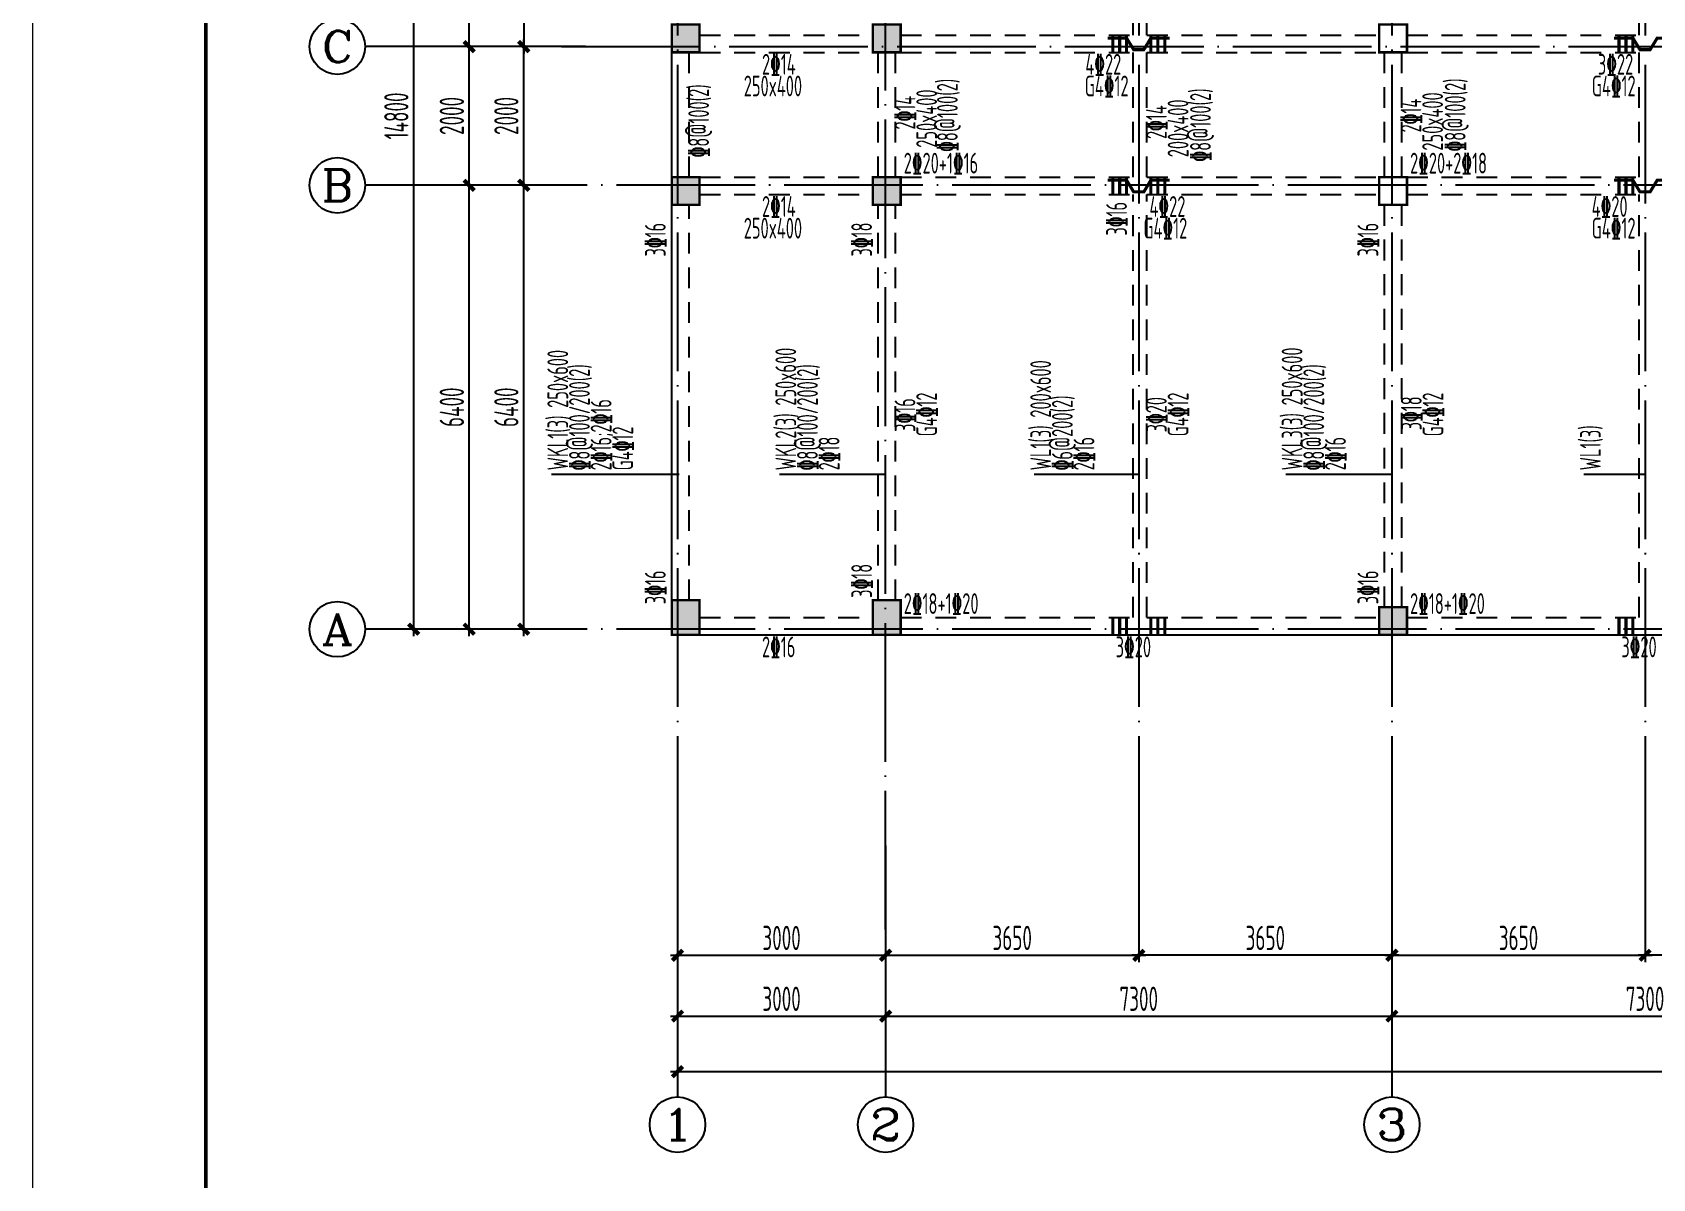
# Model space of a CAD drawing. Extents: x -472319 to -112444, y -516749 to -5704.
# Drawn here: x -218451 to -195091, y -319353 to -302827 of the extents above; entities that cross this region are included whole.
import ezdxf
from ezdxf.enums import TextEntityAlignment as Align

# ---------------------------------------------------------------- set-up
doc = ezdxf.new("R2010")
doc.units = 0
doc.header["$LTSCALE"] = 100
doc.header["$MEASUREMENT"] = 0
for name, pattern in [('3', [5, 3, -2]), ('CENTER', [2, 1.25, -0.25, 0.25, -0.25]), ('DOTE', [2.42, 2, -0.2, 0.02, -0.2])]:
    doc.linetypes.add(name, pattern=pattern)
for name, color, linetype in [('1301', 24, 'Continuous'), ('AXIS', 3, 'Continuous'), ('AXIS_TEXT', 7, 'Continuous'), ('DOTE', 1, 'CENTER'), ('FRAME', 3, 'Continuous'), ('S_BEAM', 4, 'Continuous'), ('S_BEAMDASH', 134, '3'), ('S_BEAMDIMLOCAL', 7, 'Continuous'), ('S_BEAMDIMLOCALVER', 7, 'Continuous'), ('S_BEAMDIMMASSVER', 2, 'Continuous'), ('S_CL', 2, 'Continuous'), ('S_SUBBEAMHOOP', 1, 'Continuous'), ('填充', 8, 'Continuous'), ('审核修改', 6, 'Continuous'), ('第三道尺寸线', 4, 'Continuous')]:
    doc.layers.add(name, color=color, linetype=linetype)
doc.styles.add('_TCH_AXIS', font='COMPLEX', dxfattribs={"bigfont": 'GBCBIG'})
doc.styles.add('COMPLEX', font='COMPLEX')
doc.styles.add('HZ', font='tssdeng.shx', dxfattribs={"width": 0.6, "height": 350, "bigfont": 'a.shx'})
doc.styles.get("Standard").update_dxf_attribs({"font": 'tssdeng.shx', "width": 0.6, "bigfont": 'a.shx'})
doc.dimstyles.new('DIMN', dxfattribs={"dimtxt": 350, "dimasz": 150, "dimexe": 100, "dimexo": 100, "dimgap": 75, "dimtad": 1, "dimdec": 0, "dimzin": 0, "dimdsep": 46, "dimtxsty": 'HZ', "dimblk": 'ARCHTICK', "dimcen": 0.09, "dimdle": 100, "dimclrd": 3, "dimclre": 3, "dimclrt": 7, "dimazin": 2, "dimtfac": 1, "dimtdec": 0, "dimtmove": 2, "dimatfit": 3, "dimldrblk": 'ARCHTICK', "dimfxl": 1, "dimtolj": 1, "dimtzin": 0, "dimarcsym": 0})

# ---------------------------------------------------------------- blocks, each defined once
blk = doc.blocks.new('_ArchTick')
at = {"color": 0, "linetype": 'ByBlock', "const_width": 0.4}
blk.add_lwpolyline([(-0.5, -0.5), (0.5, 0.5)], dxfattribs=at)
blk = doc.blocks.new('*D1485')
at = {"layer": 'AXIS', "color": 3, "lineweight": -2, "transparency": 16777216}
for p, q in [((-210923, -305032), (-212253, -305032)), ((-212153, -311532), (-212153, -304932)), ((-210923, -311432), (-212253, -311432))]:
    blk.add_line(p, q, dxfattribs=at)
at = {"layer": 'Defpoints', "color": 0, "transparency": 16777216}
for p in [(-212153, -305032), (-210823, -305032), (-210823, -311432)]:
    blk.add_point(p, dxfattribs=at)
at = {"layer": 'AXIS', "color": 3, "lineweight": -2, "transparency": 16777216, "xscale": 150, "yscale": 150, "zscale": 150}
for p, rotation in [((-212153, -305032), 90), ((-212153, -311432), 270)]:
    blk.add_blockref('_ArchTick', p, dxfattribs=dict(at, rotation=rotation))
at = {"layer": 'AXIS', "color": 7, "transparency": 16777216, "insert": (-212403, -308232), "char_height": 350, "attachment_point": 5, "rotation": 90, "style": 'HZ'}
blk.add_mtext('\\A1;6400', dxfattribs=at)
blk = doc.blocks.new('*D1486')
at = {"layer": 'AXIS', "color": 3, "lineweight": -2, "transparency": 16777216}
for p, q in [((-212153, -305132), (-212153, -302932)), ((-210923, -303032), (-212253, -303032)), ((-210923, -305032), (-212253, -305032))]:
    blk.add_line(p, q, dxfattribs=at)
at = {"layer": 'Defpoints', "color": 0, "transparency": 16777216}
for p in [(-212153, -303032), (-210823, -303032), (-210823, -305032)]:
    blk.add_point(p, dxfattribs=at)
at = {"layer": 'AXIS', "color": 3, "lineweight": -2, "transparency": 16777216, "xscale": 150, "yscale": 150, "zscale": 150}
for p, rotation in [((-212153, -303032), 90), ((-212153, -305032), 270)]:
    blk.add_blockref('_ArchTick', p, dxfattribs=dict(at, rotation=rotation))
at = {"layer": 'AXIS', "color": 7, "transparency": 16777216, "insert": (-212403, -304032), "char_height": 350, "attachment_point": 5, "rotation": 90, "style": 'HZ'}
blk.add_mtext('\\A1;2000', dxfattribs=at)
blk = doc.blocks.new('*D1487')
at = {"layer": 'AXIS', "color": 3, "lineweight": -2, "transparency": 16777216}
for p, q in [((-210923, -296632), (-212253, -296632)), ((-212153, -303132), (-212153, -296532)), ((-210923, -303032), (-212253, -303032))]:
    blk.add_line(p, q, dxfattribs=at)
at = {"layer": 'Defpoints', "color": 0, "transparency": 16777216}
for p in [(-212153, -296632), (-210823, -296632), (-210823, -303032)]:
    blk.add_point(p, dxfattribs=at)
at = {"layer": 'AXIS', "color": 3, "lineweight": -2, "transparency": 16777216, "xscale": 150, "yscale": 150, "zscale": 150}
for p, rotation in [((-212153, -296632), 90), ((-212153, -303032), 270)]:
    blk.add_blockref('_ArchTick', p, dxfattribs=dict(at, rotation=rotation))
at = {"layer": 'AXIS', "color": 7, "transparency": 16777216, "insert": (-212403, -299832), "char_height": 350, "attachment_point": 5, "rotation": 90, "style": 'HZ'}
blk.add_mtext('\\A1;6400', dxfattribs=at)
blk = doc.blocks.new('*D1488')
at = {"layer": 'AXIS', "color": 3, "lineweight": -2, "transparency": 16777216}
for p, q in [((-210923, -296632), (-213053, -296632)), ((-212953, -311532), (-212953, -296532)), ((-210923, -311432), (-213053, -311432))]:
    blk.add_line(p, q, dxfattribs=at)
at = {"layer": 'Defpoints', "color": 0, "transparency": 16777216}
for p in [(-212953, -296632), (-210823, -296632), (-210823, -311432)]:
    blk.add_point(p, dxfattribs=at)
at = {"layer": 'AXIS', "color": 3, "lineweight": -2, "transparency": 16777216, "xscale": 150, "yscale": 150, "zscale": 150}
for p, rotation in [((-212953, -296632), 90), ((-212953, -311432), 270)]:
    blk.add_blockref('_ArchTick', p, dxfattribs=dict(at, rotation=rotation))
at = {"layer": 'AXIS', "color": 7, "transparency": 16777216, "insert": (-213203, -304032), "char_height": 350, "attachment_point": 5, "rotation": 90, "style": 'HZ'}
blk.add_mtext('\\A1;14800', dxfattribs=at)
blk = doc.blocks.new('*D1489')
at = {"layer": 'AXIS', "color": 3, "lineweight": -2, "transparency": 16777216}
for p, q in [((-209149, -315863), (-209149, -317111)), ((-206149, -315863), (-206149, -317111)), ((-209249, -317011), (-206049, -317011))]:
    blk.add_line(p, q, dxfattribs=at)
at = {"layer": 'Defpoints', "color": 0, "transparency": 16777216}
for p in [(-209149, -315763), (-206149, -315763), (-206149, -317011)]:
    blk.add_point(p, dxfattribs=at)
at = {"layer": 'AXIS', "color": 3, "lineweight": -2, "transparency": 16777216, "xscale": 150, "yscale": 150, "zscale": 150, "rotation": 180}
blk.add_blockref('_ArchTick', (-209149, -317011), dxfattribs=at)
at = {"layer": 'AXIS', "color": 3, "lineweight": -2, "transparency": 16777216, "xscale": 150, "yscale": 150, "zscale": 150}
blk.add_blockref('_ArchTick', (-206149, -317011), dxfattribs=at)
at = {"layer": 'AXIS', "color": 7, "transparency": 16777216, "insert": (-207649, -316761), "char_height": 350, "attachment_point": 5, "style": 'HZ'}
blk.add_mtext('\\A1;3000', dxfattribs=at)
blk = doc.blocks.new('*D1490')
at = {"layer": 'AXIS', "color": 3, "lineweight": -2, "transparency": 16777216}
for p, q in [((-206149, -315863), (-206149, -317111)), ((-198849, -315863), (-198849, -317111)), ((-206249, -317011), (-198749, -317011))]:
    blk.add_line(p, q, dxfattribs=at)
at = {"layer": 'Defpoints', "color": 0, "transparency": 16777216}
for p in [(-206149, -315763), (-198849, -315763), (-198849, -317011)]:
    blk.add_point(p, dxfattribs=at)
at = {"layer": 'AXIS', "color": 3, "lineweight": -2, "transparency": 16777216, "xscale": 150, "yscale": 150, "zscale": 150, "rotation": 180}
blk.add_blockref('_ArchTick', (-206149, -317011), dxfattribs=at)
at = {"layer": 'AXIS', "color": 3, "lineweight": -2, "transparency": 16777216, "xscale": 150, "yscale": 150, "zscale": 150}
blk.add_blockref('_ArchTick', (-198849, -317011), dxfattribs=at)
at = {"layer": 'AXIS', "color": 7, "transparency": 16777216, "insert": (-202499, -316761), "char_height": 350, "attachment_point": 5, "style": 'HZ'}
blk.add_mtext('\\A1;7300', dxfattribs=at)
blk = doc.blocks.new('*D1491')
at = {"layer": 'AXIS', "color": 3, "lineweight": -2, "transparency": 16777216}
for p, q in [((-198849, -315863), (-198849, -317111)), ((-191549, -315863), (-191549, -317111)), ((-198949, -317011), (-191449, -317011))]:
    blk.add_line(p, q, dxfattribs=at)
at = {"layer": 'Defpoints', "color": 0, "transparency": 16777216}
for p in [(-198849, -315763), (-191549, -315763), (-191549, -317011)]:
    blk.add_point(p, dxfattribs=at)
at = {"layer": 'AXIS', "color": 3, "lineweight": -2, "transparency": 16777216, "xscale": 150, "yscale": 150, "zscale": 150, "rotation": 180}
blk.add_blockref('_ArchTick', (-198849, -317011), dxfattribs=at)
at = {"layer": 'AXIS', "color": 3, "lineweight": -2, "transparency": 16777216, "xscale": 150, "yscale": 150, "zscale": 150}
blk.add_blockref('_ArchTick', (-191549, -317011), dxfattribs=at)
at = {"layer": 'AXIS', "color": 7, "transparency": 16777216, "insert": (-195199, -316761), "char_height": 350, "attachment_point": 5, "style": 'HZ'}
blk.add_mtext('\\A1;7300', dxfattribs=at)
blk = doc.blocks.new('*D1498')
at = {"layer": 'AXIS', "color": 3, "lineweight": -2, "transparency": 16777216}
for p, q in [((-209149, -315863), (-209149, -317911)), ((-149349, -315863), (-149349, -317911)), ((-209249, -317811), (-149249, -317811))]:
    blk.add_line(p, q, dxfattribs=at)
at = {"layer": 'Defpoints', "color": 0, "transparency": 16777216}
for p in [(-209149, -315763), (-149349, -315763), (-149349, -317811)]:
    blk.add_point(p, dxfattribs=at)
at = {"layer": 'AXIS', "color": 3, "lineweight": -2, "transparency": 16777216, "xscale": 150, "yscale": 150, "zscale": 150, "rotation": 180}
blk.add_blockref('_ArchTick', (-209149, -317811), dxfattribs=at)
at = {"layer": 'AXIS', "color": 3, "lineweight": -2, "transparency": 16777216, "xscale": 150, "yscale": 150, "zscale": 150}
blk.add_blockref('_ArchTick', (-149349, -317811), dxfattribs=at)
at = {"layer": 'AXIS', "color": 7, "transparency": 16777216, "insert": (-179249, -317561), "char_height": 350, "attachment_point": 5, "style": 'HZ'}
blk.add_mtext('\\A1;59800', dxfattribs=at)
blk = doc.blocks.new('_AXISO')
blk.add_circle((0, 0), 0.5)
at = {"layer": 'AXIS_TEXT', "style": 'COMPLEX', "width": 1.041667}
blk.add_attdef('A', text='', height=0.56, dxfattribs=at).set_placement((-0.25, -0.28), (0.25, -0.28), align=Align.FIT)
blk = doc.blocks.new('A$C20674F94')
at = {"layer": 'FRAME', "lineweight": 18}
blk.add_line((0, 59400), (0, 0), dxfattribs=at)
at = {"layer": 'FRAME'}
blk.add_line((2500, 58400), (2500, 1000), dxfattribs=at)
at = {"layer": 'FRAME', "const_width": 50}
blk.add_lwpolyline([(2500, 58400), (83100, 58400), (83100, 1000), (2500, 1000), (2500, 58400)], dxfattribs=at)
blk = doc.blocks.new('*D1500')
at = {"layer": '1301', "color": 3, "lineweight": -2, "transparency": 16777216}
for p, q in [((-211367, -300372), (-211367, -303132)), ((-210496, -300472), (-211467, -300472)), ((-210475, -303032), (-211467, -303032))]:
    blk.add_line(p, q, dxfattribs=at)
at = {"layer": 'Defpoints', "color": 0, "transparency": 16777216}
for p in [(-210396, -300472), (-211367, -303032), (-210375, -303032)]:
    blk.add_point(p, dxfattribs=at)
at = {"layer": '1301', "color": 3, "lineweight": -2, "transparency": 16777216, "xscale": 150, "yscale": 150, "zscale": 150}
for p, rotation in [((-211367, -300472), 90), ((-211367, -303032), 270)]:
    blk.add_blockref('_ArchTick', p, dxfattribs=dict(at, rotation=rotation))
at = {"layer": '1301', "color": 7, "transparency": 16777216, "insert": (-211617, -301752), "char_height": 350, "attachment_point": 5, "rotation": 90, "style": 'HZ'}
blk.add_mtext('\\A1;2560', dxfattribs=at)
blk = doc.blocks.new('*D1511')
at = {"layer": '1301', "color": 3, "lineweight": -2, "transparency": 16777216}
for p, q in [((-202499, -314552), (-202499, -316234)), ((-198849, -314552), (-198849, -316234)), ((-198749, -316134), (-202599, -316134))]:
    blk.add_line(p, q, dxfattribs=at)
at = {"layer": 'Defpoints', "color": 0, "transparency": 16777216}
for p in [(-202499, -314452), (-198849, -314452), (-202499, -316134)]:
    blk.add_point(p, dxfattribs=at)
at = {"layer": '1301', "color": 3, "lineweight": -2, "transparency": 16777216, "xscale": 150, "yscale": 150, "zscale": 150, "rotation": 180}
blk.add_blockref('_ArchTick', (-202499, -316134), dxfattribs=at)
at = {"layer": '1301', "color": 3, "lineweight": -2, "transparency": 16777216, "xscale": 150, "yscale": 150, "zscale": 150}
blk.add_blockref('_ArchTick', (-198849, -316134), dxfattribs=at)
at = {"layer": '1301', "color": 7, "transparency": 16777216, "insert": (-200674, -315884), "char_height": 350, "attachment_point": 5, "style": 'HZ'}
blk.add_mtext('\\A1;3650', dxfattribs=at)
blk = doc.blocks.new('*D1512')
at = {"layer": '1301', "color": 3, "lineweight": -2, "transparency": 16777216}
for p, q in [((-206149, -314552), (-206149, -316234)), ((-202499, -314552), (-202499, -316234)), ((-206249, -316134), (-202399, -316134))]:
    blk.add_line(p, q, dxfattribs=at)
at = {"layer": 'Defpoints', "color": 0, "transparency": 16777216}
for p in [(-206149, -314452), (-202499, -314452), (-202499, -316134)]:
    blk.add_point(p, dxfattribs=at)
at = {"layer": '1301', "color": 3, "lineweight": -2, "transparency": 16777216, "xscale": 150, "yscale": 150, "zscale": 150, "rotation": 180}
blk.add_blockref('_ArchTick', (-206149, -316134), dxfattribs=at)
at = {"layer": '1301', "color": 3, "lineweight": -2, "transparency": 16777216, "xscale": 150, "yscale": 150, "zscale": 150}
blk.add_blockref('_ArchTick', (-202499, -316134), dxfattribs=at)
at = {"layer": '1301', "color": 7, "transparency": 16777216, "insert": (-204324, -315884), "char_height": 350, "attachment_point": 5, "style": 'HZ'}
blk.add_mtext('\\A1;3650', dxfattribs=at)
blk = doc.blocks.new('*D1553')
at = {"layer": '1301', "color": 3, "lineweight": -2, "transparency": 16777216}
for p, q in [((-195199, -314552), (-195199, -316234)), ((-191549, -314552), (-191549, -316234)), ((-191449, -316134), (-195299, -316134))]:
    blk.add_line(p, q, dxfattribs=at)
at = {"layer": 'Defpoints', "color": 0, "transparency": 16777216}
for p in [(-195199, -314452), (-191549, -314452), (-195199, -316134)]:
    blk.add_point(p, dxfattribs=at)
at = {"layer": '1301', "color": 3, "lineweight": -2, "transparency": 16777216, "xscale": 150, "yscale": 150, "zscale": 150, "rotation": 180}
blk.add_blockref('_ArchTick', (-195199, -316134), dxfattribs=at)
at = {"layer": '1301', "color": 3, "lineweight": -2, "transparency": 16777216, "xscale": 150, "yscale": 150, "zscale": 150}
blk.add_blockref('_ArchTick', (-191549, -316134), dxfattribs=at)
at = {"layer": '1301', "color": 7, "transparency": 16777216, "insert": (-193374, -315884), "char_height": 350, "attachment_point": 5, "style": 'HZ'}
blk.add_mtext('\\A1;3650', dxfattribs=at)
blk = doc.blocks.new('*D1554')
at = {"layer": '1301', "color": 3, "lineweight": -2, "transparency": 16777216}
for p, q in [((-198849, -314552), (-198849, -316234)), ((-195199, -314552), (-195199, -316234)), ((-198949, -316134), (-195099, -316134))]:
    blk.add_line(p, q, dxfattribs=at)
at = {"layer": 'Defpoints', "color": 0, "transparency": 16777216}
for p in [(-198849, -314452), (-195199, -314452), (-195199, -316134)]:
    blk.add_point(p, dxfattribs=at)
at = {"layer": '1301', "color": 3, "lineweight": -2, "transparency": 16777216, "xscale": 150, "yscale": 150, "zscale": 150, "rotation": 180}
blk.add_blockref('_ArchTick', (-198849, -316134), dxfattribs=at)
at = {"layer": '1301', "color": 3, "lineweight": -2, "transparency": 16777216, "xscale": 150, "yscale": 150, "zscale": 150}
blk.add_blockref('_ArchTick', (-195199, -316134), dxfattribs=at)
at = {"layer": '1301', "color": 7, "transparency": 16777216, "insert": (-197024, -315884), "char_height": 350, "attachment_point": 5, "style": 'HZ'}
blk.add_mtext('\\A1;3650', dxfattribs=at)
blk = doc.blocks.new('*D1432')
at = {"layer": 'Defpoints', "color": 0, "transparency": 16777216}
for p in [(-211367, -305032), (-210710, -305032), (-210710, -311432)]:
    blk.add_point(p, dxfattribs=at)
at = {"layer": '第三道尺寸线', "color": 3, "lineweight": -2, "transparency": 16777216}
for p, q in [((-210810, -305032), (-211467, -305032)), ((-211367, -311532), (-211367, -304932)), ((-210810, -311432), (-211467, -311432))]:
    blk.add_line(p, q, dxfattribs=at)
at = {"layer": '第三道尺寸线', "color": 3, "lineweight": -2, "transparency": 16777216, "xscale": 150, "yscale": 150, "zscale": 150}
for p, rotation in [((-211367, -305032), 90), ((-211367, -311432), 270)]:
    blk.add_blockref('_ArchTick', p, dxfattribs=dict(at, rotation=rotation))
at = {"layer": '第三道尺寸线', "color": 7, "transparency": 16777216, "insert": (-211617, -308232), "char_height": 350, "attachment_point": 5, "rotation": 90, "style": 'HZ'}
blk.add_mtext('\\A1;6400', dxfattribs=at)
blk = doc.blocks.new('*D1433')
at = {"layer": 'Defpoints', "color": 0, "transparency": 16777216}
for p in [(-211367, -303032), (-210710, -303032), (-210710, -305032)]:
    blk.add_point(p, dxfattribs=at)
at = {"layer": '第三道尺寸线', "color": 3, "lineweight": -2, "transparency": 16777216}
for p, q in [((-211367, -305132), (-211367, -302932)), ((-210810, -303032), (-211467, -303032)), ((-210810, -305032), (-211467, -305032))]:
    blk.add_line(p, q, dxfattribs=at)
at = {"layer": '第三道尺寸线', "color": 3, "lineweight": -2, "transparency": 16777216, "xscale": 150, "yscale": 150, "zscale": 150}
for p, rotation in [((-211367, -303032), 90), ((-211367, -305032), 270)]:
    blk.add_blockref('_ArchTick', p, dxfattribs=dict(at, rotation=rotation))
at = {"layer": '第三道尺寸线', "color": 7, "transparency": 16777216, "insert": (-211617, -304032), "char_height": 350, "attachment_point": 5, "rotation": 90, "style": 'HZ'}
blk.add_mtext('\\A1;2000', dxfattribs=at)
blk = doc.blocks.new('*D1819')
at = {"layer": '1301', "color": 3, "lineweight": -2, "transparency": 16777216}
for p, q in [((-209149, -314652), (-209149, -316234)), ((-206149, -314652), (-206149, -316234)), ((-209249, -316134), (-206049, -316134))]:
    blk.add_line(p, q, dxfattribs=at)
at = {"layer": 'Defpoints', "color": 0, "transparency": 16777216}
for p in [(-209149, -314552), (-206149, -314552), (-206149, -316134)]:
    blk.add_point(p, dxfattribs=at)
at = {"layer": '1301', "color": 3, "lineweight": -2, "transparency": 16777216, "xscale": 150, "yscale": 150, "zscale": 150, "rotation": 180}
blk.add_blockref('_ArchTick', (-209149, -316134), dxfattribs=at)
at = {"layer": '1301', "color": 3, "lineweight": -2, "transparency": 16777216, "xscale": 150, "yscale": 150, "zscale": 150}
blk.add_blockref('_ArchTick', (-206149, -316134), dxfattribs=at)
at = {"layer": '1301', "color": 7, "transparency": 16777216, "insert": (-207649, -315884), "char_height": 350, "attachment_point": 5, "style": 'HZ'}
blk.add_mtext('\\A1;3000', dxfattribs=at)

msp = doc.modelspace()

# ---------------------------------------------------------------- hatches: boundary and pattern name
at = {"layer": 'S_CL'}
h = msp.add_hatch(dxfattribs=at)
h.set_pattern_fill('ANSI31', color=256)
h.set_pattern_definition([(45, (208106.50008, 334625.4994), (-0.088388347648, 0.088388347648), [])])
h.paths.add_polyline_path([(-205931.83, -297014.891), (-205931.83, -296514.891), (-206331.83, -296514.891), (-206331.83, -297014.891)])
h.paths.add_polyline_path([(-205931.83, -303114.892), (-205931.83, -302714.892), (-206331.83, -302714.892), (-206331.83, -303114.892)])
h.paths.add_polyline_path([(-205931.83, -305314.892), (-205931.83, -304914.892), (-206331.83, -304914.892), (-206331.83, -305314.892)])
h.paths.add_polyline_path([(-205931.83, -311514.892), (-205931.83, -311014.892), (-206331.83, -311014.892), (-206331.83, -311514.892)])
h.paths.add_polyline_path([(-208831.83, -297014.891), (-208831.83, -296514.891), (-209231.83, -296514.891), (-209231.83, -297014.891)])
h.paths.add_polyline_path([(-208831.83, -303114.892), (-208831.83, -302714.892), (-209231.83, -302714.892), (-209231.83, -303114.892)])
h.paths.add_polyline_path([(-208831.83, -305314.892), (-208831.83, -304914.892), (-209231.83, -304914.892), (-209231.83, -305314.892)])
h.paths.add_polyline_path([(-208831.83, -311514.892), (-208831.83, -311014.892), (-209231.83, -311014.892), (-209231.83, -311514.892)])
h.paths.add_polyline_path([(-149231.828, -311514.892), (-149231.828, -311014.892), (-149631.828, -311014.892), (-149631.828, -311514.892)])
h.paths.add_polyline_path([(-152131.828, -311514.892), (-152131.828, -311014.892), (-152531.828, -311014.892), (-152531.828, -311514.892)])
h.paths.add_polyline_path([(-159431.828, -311514.892), (-159431.828, -311114.892), (-159831.828, -311114.892), (-159831.828, -311514.892)])
h.paths.add_polyline_path([(-166731.828, -311514.892), (-166731.828, -311114.892), (-167131.828, -311114.892), (-167131.828, -311514.892)])
h.paths.add_polyline_path([(-174031.828, -311514.892), (-174031.828, -311014.892), (-174431.828, -311014.892), (-174431.828, -311514.892)])
h.paths.add_polyline_path([(-184031.83, -311514.892), (-184031.83, -311014.892), (-184431.83, -311014.892), (-184431.83, -311514.892)])
h.paths.add_polyline_path([(-191331.83, -311514.892), (-191331.83, -311114.892), (-191731.83, -311114.892), (-191731.83, -311514.892)])
h.paths.add_polyline_path([(-198631.83, -311514.892), (-198631.83, -311114.892), (-199031.83, -311114.892), (-199031.83, -311514.892)])
h.paths.add_polyline_path([(-149231.828, -297014.891), (-149231.828, -296514.891), (-149631.828, -296514.891), (-149631.828, -297014.891)])
h.paths.add_polyline_path([(-149231.828, -303114.892), (-149231.828, -302714.892), (-149631.828, -302714.892), (-149631.828, -303114.892)])
h.paths.add_polyline_path([(-149231.828, -305314.892), (-149231.828, -304914.892), (-149631.828, -304914.892), (-149631.828, -305314.892)])
h.paths.add_polyline_path([(-152131.828, -297014.891), (-152131.828, -296514.891), (-152531.828, -296514.891), (-152531.828, -297014.891)])
h.paths.add_polyline_path([(-152131.828, -303114.892), (-152131.828, -302714.892), (-152531.828, -302714.892), (-152531.828, -303114.892)])
h.paths.add_polyline_path([(-152131.828, -305314.892), (-152131.828, -304914.892), (-152531.828, -304914.892), (-152531.828, -305314.892)])
h.paths.add_polyline_path([(-159431.828, -296914.891), (-159431.828, -296514.891), (-159831.828, -296514.891), (-159831.828, -296914.891)])
h.paths.add_polyline_path([(-166731.828, -296914.891), (-166731.828, -296514.891), (-167131.828, -296514.891), (-167131.828, -296914.891)])
h.paths.add_polyline_path([(-174031.828, -296914.891), (-174031.828, -296514.891), (-174431.828, -296514.891), (-174431.828, -296914.891)])
h.paths.add_polyline_path([(-177031.828, -297014.891), (-177031.828, -296514.891), (-177431.828, -296514.891), (-177431.828, -297014.891)])
h.paths.add_polyline_path([(-184031.83, -297014.891), (-184031.83, -296514.891), (-184431.83, -296514.891), (-184431.83, -297014.891)])
h.paths.add_polyline_path([(-191331.83, -296914.891), (-191331.83, -296514.891), (-191731.83, -296514.891), (-191731.83, -296914.891)])
h.paths.add_polyline_path([(-198631.83, -296914.891), (-198631.83, -296514.891), (-199031.83, -296514.891), (-199031.83, -296914.891)])
h.paths.add_polyline_path([(-166731.828, -303114.892), (-166731.828, -302714.892), (-167131.828, -302714.892), (-167131.828, -303114.892)])
h.paths.add_polyline_path([(-166731.828, -305314.892), (-166731.828, -304914.892), (-167131.828, -304914.892), (-167131.828, -305314.892)])
h.paths.add_polyline_path([(-174031.828, -303114.892), (-174031.828, -302714.892), (-174431.828, -302714.892), (-174431.828, -303114.892)])
h.paths.add_polyline_path([(-174031.828, -305314.892), (-174031.828, -304914.892), (-174431.828, -304914.892), (-174431.828, -305314.892)])
h.paths.add_polyline_path([(-177031.828, -303114.892), (-177031.828, -302614.892), (-177431.828, -302614.892), (-177431.828, -303114.892)])
h.paths.add_polyline_path([(-184031.83, -303114.892), (-184031.83, -302614.892), (-184431.83, -302614.892), (-184431.83, -303114.892)])
h.paths.add_polyline_path([(-184031.83, -305314.892), (-184031.83, -304914.892), (-184431.83, -304914.892), (-184431.83, -305314.892)])
h.paths.add_polyline_path([(-191331.83, -303114.892), (-191331.83, -302714.892), (-191731.83, -302714.892), (-191731.83, -303114.892)])
h.paths.add_polyline_path([(-191331.83, -305314.892), (-191331.83, -304914.892), (-191731.83, -304914.892), (-191731.83, -305314.892)])

# ---------------------------------------------------------------- linework, layer by layer
at = {"layer": 'AXIS'}
for p, q in [((-210823.148, -303032.39), (-213653.148, -303032.39)), ((-210823.148, -305032.39), (-213653.148, -305032.39)), ((-210823.148, -311432.39), (-213653.148, -311432.39)), ((-209149.329, -315762.782), (-209149.329, -318175.078)), ((-206149.329, -315762.782), (-206149.329, -318175.078)), ((-198849.329, -315762.782), (-198849.329, -318175.078))]:
    msp.add_line(p, q, dxfattribs=at)
at = {"layer": 'DOTE', "linetype": 'DOTE', "ltscale": 10}
for p, q in [((-209149.329, -293612.742), (-209149.329, -315762.782)), ((-206149.329, -315762.782), (-206149.329, -293612.742)), ((-202499.329, -293612.742), (-202499.329, -315762.782)), ((-198849.329, -293612.742), (-198849.329, -315762.782)), ((-195199.329, -293612.742), (-195199.329, -315762.782)), ((-210823.148, -303032.39), (-147530.518, -303032.39)), ((-147530.518, -305032.39), (-210823.148, -305032.39)), ((-147530.518, -311432.39), (-210823.148, -311432.39))]:
    msp.add_line(p, q, dxfattribs=at)
at = {"layer": 'S_BEAM'}
for p, q in [((-209231.83, -304914.892), (-209231.83, -303114.892)), ((-209231.83, -311014.892), (-209231.83, -305314.892)), ((-208831.83, -311514.892), (-206331.83, -311514.892)), ((-205931.83, -311514.892), (-202481.83, -311514.892)), ((-202481.83, -311514.892), (-199031.83, -311514.892)), ((-198631.83, -311514.892), (-195181.83, -311514.892)), ((-195181.83, -311514.892), (-191731.83, -311514.892))]:
    msp.add_line(p, q, dxfattribs=at)
at = {"layer": 'S_BEAMDASH'}
for p, q in [((-202581.83, -302864.892), (-202581.83, -296764.891)), ((-202381.83, -302864.892), (-202381.83, -296764.891)), ((-195281.83, -302864.892), (-195281.83, -296764.891)), ((-208831.83, -302864.892), (-206331.83, -302864.892)), ((-205931.83, -302864.892), (-202581.83, -302864.892)), ((-202381.83, -302864.892), (-199031.83, -302864.892)), ((-198631.83, -302864.892), (-195281.83, -302864.892)), ((-208981.83, -304914.892), (-208981.83, -303114.892)), ((-208831.83, -303114.892), (-206331.83, -303114.892)), ((-206256.83, -304914.892), (-206256.83, -303114.892)), ((-206006.83, -304914.892), (-206006.83, -303114.892)), ((-205931.83, -303114.892), (-202581.83, -303114.892)), ((-202581.83, -304914.892), (-202581.83, -303114.892)), ((-202381.83, -304914.892), (-202381.83, -303114.892)), ((-202381.83, -303114.892), (-199031.83, -303114.892)), ((-198956.83, -304914.892), (-198956.83, -303114.892)), ((-198706.83, -304914.892), (-198706.83, -303114.892)), ((-198631.83, -303114.892), (-195281.83, -303114.892)), ((-195281.83, -304914.892), (-195281.83, -303114.892)), ((-208831.83, -304914.892), (-206331.83, -304914.892)), ((-205931.83, -304914.892), (-202581.83, -304914.892)), ((-202381.83, -304914.892), (-199031.83, -304914.892)), ((-198631.83, -304914.892), (-195281.83, -304914.892)), ((-208831.83, -305164.892), (-206331.83, -305164.892)), ((-205931.83, -305164.892), (-202581.83, -305164.892)), ((-202581.83, -311264.892), (-202581.83, -305164.892)), ((-202381.83, -311264.892), (-202381.83, -305164.892)), ((-202381.83, -305164.892), (-199031.83, -305164.892)), ((-198631.83, -305164.892), (-195281.83, -305164.892)), ((-195281.83, -311264.892), (-195281.83, -305164.892)), ((-208981.83, -311014.892), (-208981.83, -305314.892)), ((-206256.83, -311014.892), (-206256.83, -305314.892)), ((-206006.83, -311014.892), (-206006.83, -305314.892)), ((-198956.83, -311114.892), (-198956.83, -305314.892)), ((-198706.83, -311114.892), (-198706.83, -305314.892)), ((-208831.83, -311264.892), (-206331.83, -311264.892)), ((-205931.83, -311264.892), (-202581.83, -311264.892)), ((-202381.83, -311264.892), (-199031.83, -311264.892)), ((-198631.83, -311264.892), (-195281.83, -311264.892))]:
    msp.add_line(p, q, dxfattribs=at)
at = {"layer": 'S_BEAMDIMMASSVER'}
for p, q in [((-209124.331, -309203.391), (-210968.081, -309203.391)), ((-206149.331, -309203.391), (-207680.581, -309203.391)), ((-202499.331, -309203.391), (-204005.581, -309203.391)), ((-198849.331, -309203.391), (-200380.581, -309203.391)), ((-195199.331, -309203.391), (-196080.581, -309203.391))]:
    msp.add_line(p, q, dxfattribs=at)
at = {"layer": 'S_CL', "const_width": 35}
for points in [[(-208831.83, -303114.892), (-208831.83, -302714.892), (-209231.83, -302714.892), (-209231.83, -303114.892)], [(-205931.83, -303114.892), (-205931.83, -302714.892), (-206331.83, -302714.892), (-206331.83, -303114.892)], [(-198631.83, -303114.892), (-198631.83, -302714.892), (-199031.83, -302714.892), (-199031.83, -303114.892)], [(-208831.83, -305314.892), (-208831.83, -304914.892), (-209231.83, -304914.892), (-209231.83, -305314.892)], [(-205931.83, -305314.892), (-205931.83, -304914.892), (-206331.83, -304914.892), (-206331.83, -305314.892)], [(-198631.83, -305314.892), (-198631.83, -304914.892), (-199031.83, -304914.892), (-199031.83, -305314.892)], [(-208831.83, -311514.892), (-208831.83, -311014.892), (-209231.83, -311014.892), (-209231.83, -311514.892)], [(-205931.83, -311514.892), (-205931.83, -311014.892), (-206331.83, -311014.892), (-206331.83, -311514.892)], [(-198631.83, -311514.892), (-198631.83, -311114.892), (-199031.83, -311114.892), (-199031.83, -311514.892)]]:
    msp.add_lwpolyline(points, close=True, dxfattribs=at)
at = {"layer": 'S_SUBBEAMHOOP', "const_width": 44.9}
for points in [[(-202945, -302909.501), (-202674.331, -302909.501), (-202572.5, -303077.001), (-202426.158, -303077.001), (-202324.327, -302909.501), (-202053.658, -302909.501)], [(-202874.331, -302864.892), (-202874.331, -303114.892)], [(-202774.331, -302864.892), (-202774.331, -303114.892)], [(-202674.331, -302864.892), (-202674.331, -303114.892)], [(-202324.331, -302864.892), (-202324.331, -303114.892)], [(-202224.331, -302864.892), (-202224.331, -303114.892)], [(-202124.331, -302864.892), (-202124.331, -303114.892)], [(-195645, -302909.501), (-195374.331, -302909.501), (-195272.5, -303077.001), (-195126.158, -303077.001), (-195024.327, -302909.501), (-194753.658, -302909.501)], [(-195574.331, -302864.892), (-195574.331, -303114.892)], [(-195474.331, -302864.892), (-195474.331, -303114.892)], [(-195374.331, -302864.892), (-195374.331, -303114.892)], [(-202945, -304959.001), (-202674.331, -304959.001), (-202572.5, -305126.501), (-202426.158, -305126.501), (-202324.327, -304959.001), (-202053.658, -304959.001)], [(-202874.331, -304914.892), (-202874.331, -305164.892)], [(-202774.331, -304914.892), (-202774.331, -305164.892)], [(-202674.331, -304914.892), (-202674.331, -305164.892)], [(-202324.331, -304914.892), (-202324.331, -305164.892)], [(-202224.331, -304914.892), (-202224.331, -305164.892)], [(-202124.331, -304914.892), (-202124.331, -305164.892)], [(-195645, -304959.001), (-195374.331, -304959.001), (-195272.5, -305126.501), (-195126.158, -305126.501), (-195024.327, -304959.001), (-194753.658, -304959.001)], [(-195574.331, -304914.892), (-195574.331, -305164.892)], [(-195474.331, -304914.892), (-195474.331, -305164.892)], [(-195374.331, -304914.892), (-195374.331, -305164.892)], [(-202874.331, -311264.892), (-202874.331, -311514.892)], [(-202774.331, -311264.892), (-202774.331, -311514.892)], [(-202674.331, -311264.892), (-202674.331, -311514.892)], [(-202324.331, -311264.892), (-202324.331, -311514.892)], [(-202224.331, -311264.892), (-202224.331, -311514.892)], [(-202124.331, -311264.892), (-202124.331, -311514.892)], [(-195574.331, -311264.892), (-195574.331, -311514.892)], [(-195474.331, -311264.892), (-195474.331, -311514.892)], [(-195374.331, -311264.892), (-195374.331, -311514.892)]]:
    msp.add_lwpolyline(points, dxfattribs=at)

# ---------------------------------------------------------------- block references
at = {"layer": 'AXIS'}
ref = msp.add_blockref('_AXISO', (-214053.148, -303032.39), dxfattribs=dict(at, xscale=800, yscale=800, zscale=800))
ref.add_attrib('A', 'C', dxfattribs={"layer": 'AXIS_TEXT', "height": 452.548, "style": '_TCH_AXIS', "width": 1.4}).set_placement((-214279.422, -303258.665), (-213826.874, -303258.665), align=Align.FIT)
ref = msp.add_blockref('_AXISO', (-214053.148, -305032.39), dxfattribs=dict(at, xscale=800, yscale=800, zscale=800))
ref.add_attrib('A', 'B', dxfattribs={"layer": 'AXIS_TEXT', "height": 452.548, "style": '_TCH_AXIS', "width": 1.235294}).set_placement((-214279.422, -305258.665), (-213826.874, -305258.665), align=Align.FIT)
ref = msp.add_blockref('_AXISO', (-214053.148, -311432.39), dxfattribs=dict(at, xscale=800, yscale=800, zscale=800))
ref.add_attrib('A', 'A', dxfattribs={"layer": 'AXIS_TEXT', "height": 452.548, "style": '_TCH_AXIS', "width": 1.166667}).set_placement((-214279.422, -311658.665), (-213826.874, -311658.665), align=Align.FIT)
ref = msp.add_blockref('_AXISO', (-209149.329, -318575.078), dxfattribs=dict(at, xscale=800, yscale=800, zscale=800))
ref.add_attrib('A', '1', dxfattribs={"layer": 'AXIS_TEXT', "height": 452.548, "style": '_TCH_AXIS', "width": 2.333333}).set_placement((-209375.603, -318801.352), (-208923.055, -318801.352), align=Align.FIT)
ref = msp.add_blockref('_AXISO', (-206149.329, -318575.078), dxfattribs=dict(at, xscale=800, yscale=800, zscale=800))
ref.add_attrib('A', '2', dxfattribs={"layer": 'AXIS_TEXT', "height": 452.548, "style": '_TCH_AXIS', "width": 1.5}).set_placement((-206375.603, -318801.352), (-205923.055, -318801.352), align=Align.FIT)
ref = msp.add_blockref('_AXISO', (-198849.329, -318575.078), dxfattribs=dict(at, xscale=800, yscale=800, zscale=800))
ref.add_attrib('A', '3', dxfattribs={"layer": 'AXIS_TEXT', "height": 452.548, "style": '_TCH_AXIS', "width": 1.5}).set_placement((-199075.603, -318801.352), (-198623.055, -318801.352), align=Align.FIT)
at = {"layer": '填充'}
msp.add_blockref('A$C20674F94', (-218450.5, -336578.5), dxfattribs=at)

# ---------------------------------------------------------------- texts
at = {"layer": 'S_BEAMDIMLOCAL', "width": 0.6}
for s, p in [('2\x8414', (-207931.831, -303437.391)), ('3\x8422', (-195879.662, -303437.391)), ('250x400', (-208194.331, -303749.891)), ('G4\x8412', (-203277.831, -303749.891)), ('G4\x8412', (-195967.162, -303749.891)), ('2\x8420+1\x8416', (-205888.081, -304862.391)), ('2\x8420+2\x8418', (-198588.081, -304862.391)), ('2\x8414', (-207931.831, -305487.391)), ('4%%13222', (-202344.331, -305487.391)), ('4\x8420', (-195969.331, -305487.391)), ('250x400', (-208194.331, -305799.891)), ('G4\x8412', (-202431.831, -305799.891)), ('G4\x8412', (-195968.831, -305799.891)), ('2%%13218+1%%13220', (-205888.081, -311212.391)), ('2\x8418+1\x8420', (-198588.081, -311212.391)), ('2\x8416', (-207931.831, -311837.391)), ('3\x8420', (-202831.831, -311837.391)), ('3\x8420', (-195541.331, -311837.391))]:
    msp.add_text(s, height=300, dxfattribs=at).set_placement(p)
at = {"layer": 'S_BEAMDIMLOCALVER', "width": 0.6}
for s, rotation, p in [('\x848@100(2)', 90, (-208694.331, -304630.391)), ('250x400', 90, (-205406.831, -304490.891)), ('\x848@100(2)', 90, (-205108.331, -304549.891)), ('\x848@100(2)', 90, (-201459.331, -304689.891)), ('\x848@100(2)', 90, (-197786.831, -304544.891)), ('2\x8414', 90, (-205719.331, -304228.391)), ('2\x8414', 90, (-202094.331, -304364.891)), ('200x400', 90, (-201781.831, -304627.391)), ('2\x8414', 90, (-198424.831, -304269.891)), ('250x400', 90, (-198112.331, -304532.391)), ('3\x8416', 90, (-202669.331, -305756.641)), ('3\x8416', 90, (-209319.331, -306058.641)), ('3\x8418', 90, (-206344.331, -306058.641)), ('3\x8416', 90, (-199044.331, -306058.641)), ('G4\x8412', 90, (-205406.831, -308652.391)), ('3\x8420', 90, (-202094.331, -308594.391)), ('G4\x8412', 90, (-201781.831, -308652.391)), ('3\x8418', 90, (-198419.331, -308564.891)), ('G4\x8412', 90, (-198106.831, -308652.391)), ('3\x8416', 90, (-205719.331, -308587.391)), ('3%%13216', 90.0000046, (-209319.331, -311071.141)), ('3%%13218', 90, (-206344.331, -310980.141)), ('3\x8416', 90, (-199044.331, -311071.141))]:
    msp.add_text(s, height=300, rotation=rotation, dxfattribs=at).set_placement(p)
at = {"layer": 'S_BEAMDIMMASSVER', "width": 0.6}
for s, rotation, p in [('WKL2(3) 250x600', 90, (-207438.081, -309142.141)), ('WKL3(3) 250x600', 90, (-200138.081, -309142.141)), ('WKL1(3) 250x600', 90.0000029, (-210725.581, -309142.141)), ('\x848@100/200(2)', 90.0000031, (-210413.081, -309142.141)), ('\x848@100/200(2)', 90, (-207125.581, -309142.141)), ('WL1(3) 200x600', 90, (-203763.081, -309142.141)), ('\x848@100/200(2)', 90, (-199825.581, -309142.141)), ('\x846@200(2)', 90, (-203450.581, -309142.141)), ('2\x8416;2\x8416', 90.0000046, (-210100.581, -309142.141)), ('G4\x8412', 90, (-209788.081, -309142.141)), ('WL1(3)', 90, (-195838.081, -309142.141)), ('2\x8418', 90, (-206813.081, -309142.141)), ('2\x8416', 90, (-203138.081, -309142.141)), ('2\x8416', 90, (-199513.081, -309142.141))]:
    msp.add_text(s, height=300, rotation=rotation, dxfattribs=at).set_placement(p)
at = {"layer": '审核修改', "width": 0.6}
msp.add_text('4%%13222', height=300, dxfattribs=at).set_placement((-203269.331, -303437.391))

# ---------------------------------------------------------------- dimensions: what is measured, and where the dimension line sits
at = {"layer": '1301', "color": 7}
for base, p1, p2, angle, picture, middle in [((-211367.065, -303032.39), (-210396.065, -300472.39), (-210374.893, -303032.39), 90, '*D1500', (-211617.065, -301752.39)), ((-202499.329, -316134.281), (-206149.329, -314452.039), (-202499.329, -314452.039), 180, '*D1512', (-204324.329, -315884.281)), ((-195199.329, -316134.281), (-198849.329, -314452.039), (-195199.329, -314452.039), 180, '*D1554', (-197024.329, -315884.281))]:
    dim = msp.add_linear_dim(base=base, p1=p1, p2=p2, angle=angle, dimstyle='DIMN', override={"dimfxl": 100}, dxfattribs=at)
    dim.commit()
    dim.dimension.update_dxf_attribs({"geometry": picture, "text_midpoint": middle})
for base, p1, p2, picture, middle in [((-206149.329, -316134.281), (-209149.329, -314552.039), (-206149.329, -314552.039), '*D1819', (-207649.329, -315884.281)), ((-202499.329, -316134.281), (-198849.329, -314452.039), (-202499.329, -314452.039), '*D1511', (-200674.329, -315884.281)), ((-195199.329, -316134.281), (-191549.329, -314452.039), (-195199.329, -314452.039), '*D1553', (-193374.329, -315884.281))]:
    dim = msp.add_linear_dim(base=base, p1=p1, p2=p2, dimstyle='DIMN', override={"dimfxl": 100}, dxfattribs=at)
    dim.commit()
    dim.dimension.update_dxf_attribs({"geometry": picture, "text_midpoint": middle})
at = {"layer": 'AXIS'}
for p1, p2, distance, picture, middle in [((-210823.148, -311432.39), (-210823.148, -296632.39), 2130, '*D1488', (-213203.148, -304032.39)), ((-210823.148, -303032.39), (-210823.148, -296632.39), 1330, '*D1487', (-212403.148, -299832.39)), ((-210823.148, -305032.39), (-210823.148, -303032.39), 1330, '*D1486', (-212403.148, -304032.39)), ((-210823.148, -311432.39), (-210823.148, -305032.39), 1330, '*D1485', (-212403.148, -308232.39)), ((-209149.329, -315762.782), (-206149.329, -315762.782), -1248, '*D1489', (-207649.329, -316760.782)), ((-209149.329, -315762.782), (-149349.329, -315762.782), -2048, '*D1498', (-179249.329, -317560.782)), ((-206149.329, -315762.782), (-198849.329, -315762.782), -1248, '*D1490', (-202499.329, -316760.782)), ((-198849.329, -315762.782), (-191549.329, -315762.782), -1248, '*D1491', (-195199.329, -316760.782))]:
    dim = msp.add_aligned_dim(p1=p1, p2=p2, distance=distance, dimstyle='DIMN', dxfattribs=at)
    dim.commit()
    dim.dimension.update_dxf_attribs({"geometry": picture, "text_midpoint": middle})
at = {"layer": '第三道尺寸线'}
for p1, p2, picture, middle in [((-210709.828, -305032.391), (-210709.828, -303032.391), '*D1433', (-211617.064, -304032.391)), ((-210709.828, -311432.39), (-210709.828, -305032.391), '*D1432', (-211617.064, -308232.391))]:
    dim = msp.add_aligned_dim(p1=p1, p2=p2, distance=657.236, dimstyle='DIMN', dxfattribs=at)
    dim.commit()
    dim.dimension.update_dxf_attribs({"geometry": picture, "text_midpoint": middle})

doc.saveas('drawing.dxf')
